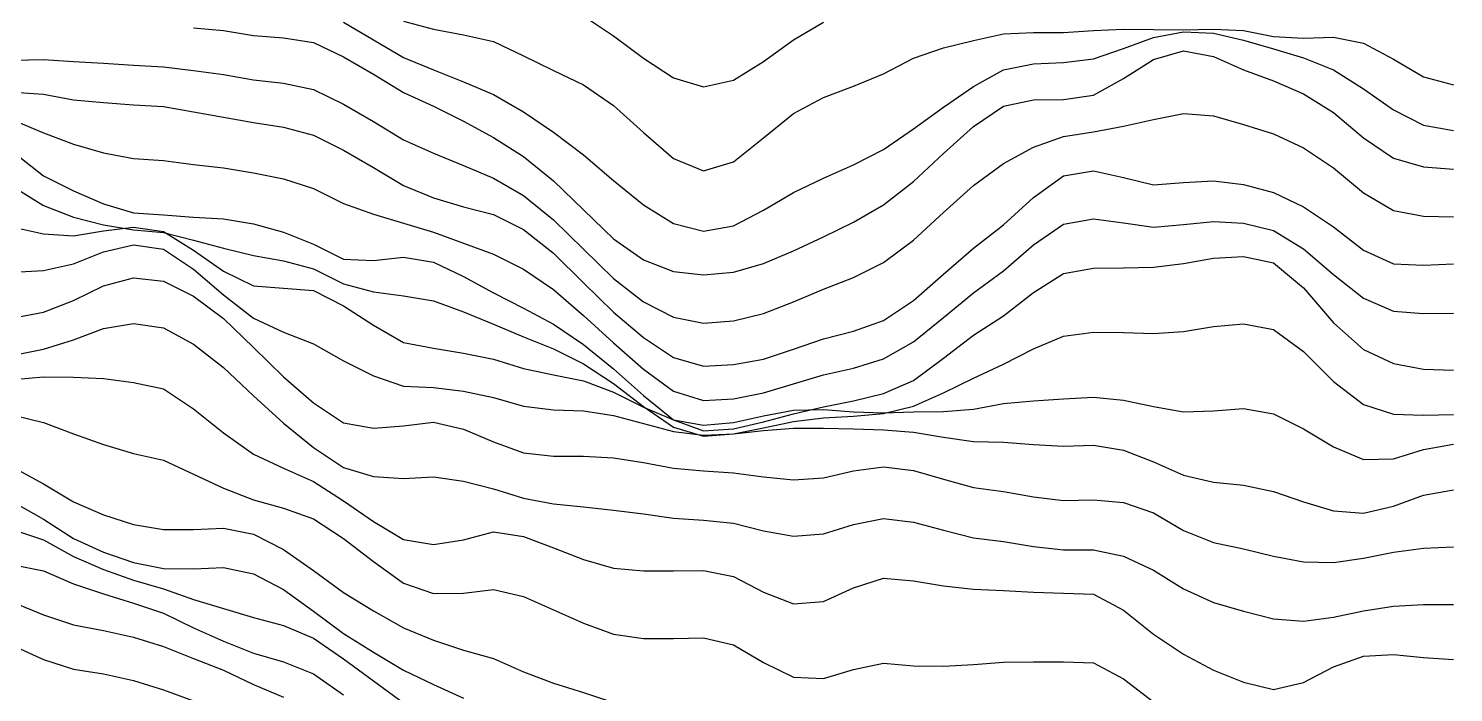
# Model space of a CAD drawing. Header units: metres. Extents: x 0 to 1200, y 54 to 769.
# Drawn here: x 1009.4 to 1200, y 372.1 to 460.8 of the extents above; entities that cross this region are included whole.
import ezdxf

# ---------------------------------------------------------------- set-up
doc = ezdxf.new("R2010")
doc.units = ezdxf.units.M

msp = doc.modelspace()

# ---------------------------------------------------------------- linework, layer by layer
for p, q in [((1051.5034, 461.61255), (1055.5168, 459.2768)), ((1059.5303, 461.7445), (1063.5437, 460.6934)), ((1083.6108, 462.49115), (1087.6243, 459.79315)), ((1111.7048, 459.27777), (1115.7183, 461.64276)), ((1031.4363, 460.876), (1035.4497, 460.52936)), ((1035.4497, 460.52936), (1039.4631, 459.8291)), ((1039.4631, 459.8291), (1043.4766, 459.55322)), ((1043.4766, 459.55322), (1047.49, 458.89606)), ((1063.5437, 460.6934), (1067.5571, 459.9338)), ((1067.5571, 459.9338), (1071.5706, 459.02368)), ((1087.6243, 459.79315), (1091.6377, 456.81085)), ((1135.7854, 459.1714), (1139.7988, 460.08887)), ((1139.7988, 460.08887), (1143.8123, 460.26343)), ((1143.8123, 460.26343), (1147.8257, 460.2387)), ((1147.8257, 460.2387), (1151.8391, 460.50467)), ((1151.8391, 460.50467), (1155.8525, 460.67523)), ((1155.8525, 460.67523), (1159.866, 460.6564)), ((1155.8525, 458.09018), (1159.866, 459.58554)), ((1159.866, 460.6564), (1163.8794, 460.5942)), ((1159.866, 459.58554), (1163.8794, 460.34637)), ((1163.8794, 460.5942), (1167.8928, 460.67844)), ((1163.8794, 460.34637), (1167.8928, 460.14297)), ((1167.8928, 460.67844), (1171.9062, 460.51828)), ((1167.8928, 460.14297), (1171.9062, 459.2119)), ((1171.9062, 460.51828), (1175.9197, 459.7086)), ((1175.9197, 459.7086), (1179.9331, 459.47375)), ((1179.9331, 459.47375), (1183.9465, 459.61774)), ((1183.9465, 459.61774), (1187.96, 458.8093)), ((1047.49, 458.89606), (1051.5034, 457.003)), ((1055.5168, 459.2768), (1059.5303, 456.88715)), ((1071.5706, 459.02368), (1075.584, 457.1185)), ((1107.6914, 456.38278), (1111.7048, 459.27777)), ((1127.7585, 456.82062), (1131.772, 458.1844)), ((1131.772, 458.1844), (1135.7854, 459.1714)), ((1151.8391, 456.72968), (1155.8525, 458.09018)), ((1159.866, 456.63), (1163.8794, 457.79178)), ((1163.8794, 457.79178), (1167.8928, 457.04825)), ((1171.9062, 459.2119), (1175.9197, 458.05713)), ((1175.9197, 458.05713), (1179.9331, 456.85934)), ((1187.96, 458.8093), (1191.9734, 456.7049)), ((1007.35596, 456.55487), (1011.3693, 456.62967)), ((1011.3693, 456.62967), (1015.3827, 456.38934)), ((1015.3827, 456.38934), (1019.39606, 456.16895)), ((1019.39606, 456.16895), (1023.4094, 455.87943)), ((1023.4094, 455.87943), (1027.4229, 455.6712)), ((1027.4229, 455.6712), (1031.4363, 455.18057)), ((1051.5034, 457.003), (1055.5168, 454.68088)), ((1059.5303, 456.88715), (1063.5437, 455.26022)), ((1075.584, 457.1185), (1079.5974, 455.17908)), ((1091.6377, 456.81085), (1095.6511, 454.17084)), ((1103.678, 453.86475), (1107.6914, 456.38278)), ((1123.7451, 454.73764), (1127.7585, 456.82062)), ((1139.7988, 455.23676), (1143.8123, 456.04645)), ((1143.8123, 456.04645), (1147.8257, 456.23996)), ((1147.8257, 456.23996), (1151.8391, 456.72968)), ((1155.8525, 454.0928), (1159.866, 456.63)), ((1167.8928, 457.04825), (1171.9062, 455.26767)), ((1179.9331, 456.85934), (1183.9465, 455.277)), ((1191.9734, 456.7049), (1195.9868, 454.31595)), ((1031.4363, 455.18057), (1035.4497, 454.6553)), ((1035.4497, 454.6553), (1039.4631, 453.92285)), ((1039.4631, 453.92285), (1043.4766, 453.47314)), ((1055.5168, 454.68088), (1059.5303, 452.24826)), ((1063.5437, 455.26022), (1067.5571, 453.67096)), ((1079.5974, 455.17908), (1083.6108, 453.25287)), ((1095.6511, 454.17084), (1099.6646, 452.99432)), ((1099.6646, 452.99432), (1103.678, 453.86475)), ((1119.7317, 453.08673), (1123.7451, 454.73764)), ((1135.7854, 453.0115), (1139.7988, 455.23676)), ((1151.8391, 451.87177), (1155.8525, 454.0928)), ((1171.9062, 455.26767), (1175.9197, 453.7972)), ((1175.9197, 453.7972), (1179.9331, 452.05054)), ((1183.9465, 455.277), (1187.96, 452.6972)), ((1195.9868, 454.31595), (1200.0002, 453.2662)), ((1007.35596, 452.2662), (1011.3693, 452.00775)), ((1011.3693, 452.00775), (1015.3827, 451.2612)), ((1043.4766, 453.47314), (1047.49, 452.61414)), ((1047.49, 452.61414), (1051.5034, 450.66812)), ((1059.5303, 452.24826), (1063.5437, 450.41644)), ((1067.5571, 453.67096), (1071.5706, 451.95056)), ((1071.5706, 451.95056), (1075.584, 449.6252)), ((1083.6108, 453.25287), (1087.6243, 450.4875)), ((1115.7183, 451.5487), (1119.7317, 453.08673)), ((1131.772, 450.28058), (1135.7854, 453.0115)), ((1147.8257, 451.28864), (1151.8391, 451.87177)), ((1179.9331, 452.05054), (1183.9465, 449.5355)), ((1187.96, 452.6972), (1191.9734, 449.9027)), ((1015.3827, 451.2612), (1019.39606, 450.87253)), ((1019.39606, 450.87253), (1023.4094, 450.59366)), ((1023.4094, 450.59366), (1027.4229, 450.34244)), ((1027.4229, 450.34244), (1031.4363, 449.64294)), ((1051.5034, 450.66812), (1055.5168, 448.33795)), ((1063.5437, 450.41644), (1067.5571, 448.3976)), ((1087.6243, 450.4875), (1091.6377, 446.87814)), ((1111.7048, 449.44067), (1115.7183, 451.5487)), ((1127.7585, 447.38666), (1131.772, 450.28058)), ((1135.7854, 447.69678), (1139.7988, 450.41394)), ((1139.7988, 450.41394), (1143.8123, 451.24127)), ((1143.8123, 451.24127), (1147.8257, 451.28864)), ((1007.35596, 448.52634), (1011.3693, 446.83066)), ((1031.4363, 449.64294), (1035.4497, 448.94965)), ((1035.4497, 448.94965), (1039.4631, 448.21667)), ((1039.4631, 448.21667), (1043.4766, 447.6011)), ((1055.5168, 448.33795), (1059.5303, 445.91028)), ((1067.5571, 448.3976), (1071.5706, 446.21103)), ((1075.584, 449.6252), (1079.5974, 446.9313)), ((1107.6914, 446.1756), (1111.7048, 449.44067)), ((1155.8525, 447.7297), (1159.866, 448.62216)), ((1159.866, 448.62216), (1163.8794, 449.40607)), ((1163.8794, 449.40607), (1167.8928, 449.12872)), ((1167.8928, 449.12872), (1171.9062, 447.96155)), ((1183.9465, 449.5355), (1187.96, 446.15005)), ((1191.9734, 449.9027), (1195.9868, 447.87543)), ((1011.3693, 446.83066), (1015.3827, 445.3192)), ((1043.4766, 447.6011), (1047.49, 446.5272)), ((1047.49, 446.5272), (1051.5034, 444.51324)), ((1071.5706, 446.21103), (1075.584, 443.6688)), ((1079.5974, 446.9313), (1083.6108, 443.89172)), ((1091.6377, 446.87814), (1095.6511, 443.39456)), ((1103.678, 442.94852), (1107.6914, 446.1756)), ((1123.7451, 444.60263), (1127.7585, 447.38666)), ((1131.772, 444.0688), (1135.7854, 447.69678)), ((1143.8123, 444.932), (1147.8257, 446.33292)), ((1147.8257, 446.33292), (1151.8391, 446.9646)), ((1151.8391, 446.9646), (1155.8525, 447.7297)), ((1171.9062, 447.96155), (1175.9197, 446.6857)), ((1175.9197, 446.6857), (1179.9331, 444.8275)), ((1187.96, 446.15005), (1191.9734, 443.4715)), ((1195.9868, 447.87543), (1200.0002, 447.1363)), ((1007.35596, 444.26624), (1011.3693, 441.08807)), ((1015.3827, 445.3192), (1019.39606, 444.1641)), ((1051.5034, 444.51324), (1055.5168, 442.18518)), ((1059.5303, 445.91028), (1063.5437, 444.12878)), ((1119.7317, 442.54083), (1123.7451, 444.60263)), ((1139.7988, 442.7538), (1143.8123, 444.932)), ((1179.9331, 444.8275), (1183.9465, 442.17642)), ((1019.39606, 444.1641), (1023.4094, 443.39862)), ((1023.4094, 443.39862), (1027.4229, 443.1319)), ((1027.4229, 443.1319), (1031.4363, 442.62488)), ((1031.4363, 442.62488), (1035.4497, 442.14478)), ((1063.5437, 444.12878), (1067.5571, 442.46725)), ((1067.5571, 442.46725), (1071.5706, 440.7761)), ((1075.584, 443.6688), (1079.5974, 440.43674)), ((1083.6108, 443.89172), (1087.6243, 440.45825)), ((1095.6511, 443.39456), (1099.6646, 441.7779)), ((1099.6646, 441.7779), (1103.678, 442.94852)), ((1115.7183, 440.78162), (1119.7317, 442.54083)), ((1127.7585, 440.33197), (1131.772, 444.0688)), ((1135.7854, 439.80292), (1139.7988, 442.7538)), ((1191.9734, 443.4715), (1195.9868, 442.2802)), ((1195.9868, 442.2802), (1200.0002, 442.00162)), ((1011.3693, 441.08807), (1015.3827, 439.08643)), ((1035.4497, 442.14478), (1039.4631, 441.4715)), ((1039.4631, 441.4715), (1043.4766, 440.6951)), ((1043.4766, 440.6951), (1047.49, 439.40878)), ((1055.5168, 442.18518), (1059.5303, 439.80154)), ((1071.5706, 440.7761), (1075.584, 438.45288)), ((1079.5974, 440.43674), (1083.6108, 436.55484)), ((1087.6243, 440.45825), (1091.6377, 437.20917)), ((1111.7048, 438.85544), (1115.7183, 440.78162)), ((1143.8123, 438.20892), (1147.8257, 441.1064)), ((1147.8257, 441.1064), (1151.8391, 441.7814)), ((1151.8391, 441.7814), (1155.8525, 440.88678)), ((1155.8525, 440.88678), (1159.866, 439.8942)), ((1163.8794, 440.21063), (1167.8928, 440.4182)), ((1167.8928, 440.4182), (1171.9062, 439.91803)), ((1183.9465, 442.17642), (1187.96, 438.83054)), ((1007.35596, 439.6427), (1011.3693, 437.11145)), ((1015.3827, 439.08643), (1019.39606, 437.33173)), ((1047.49, 439.40878), (1051.5034, 437.40192)), ((1059.5303, 439.80154), (1063.5437, 438.13995)), ((1107.6914, 436.49847), (1111.7048, 438.85544)), ((1123.7451, 437.22003), (1127.7585, 440.33197)), ((1131.772, 436.1965), (1135.7854, 439.80292)), ((1159.866, 439.8942), (1163.8794, 440.21063)), ((1171.9062, 439.91803), (1175.9197, 438.86298)), ((1175.9197, 438.86298), (1179.9331, 436.94873)), ((1187.96, 438.83054), (1191.9734, 436.46906)), ((1011.3693, 437.11145), (1015.3827, 435.57123)), ((1019.39606, 437.33173), (1023.4094, 436.13495)), ((1051.5034, 437.40192), (1055.5168, 435.974)), ((1063.5437, 438.13995), (1067.5571, 436.95966)), ((1067.5571, 436.95966), (1071.5706, 435.91653)), ((1075.584, 438.45288), (1079.5974, 435.21426)), ((1091.6377, 437.20917), (1095.6511, 434.72144)), ((1119.7317, 434.91193), (1123.7451, 437.22003)), ((1139.7988, 434.557), (1143.8123, 438.20892)), ((1179.9331, 436.94873), (1183.9465, 434.27985)), ((1015.3827, 435.57123), (1019.39606, 434.54758)), ((1023.4094, 436.13495), (1027.4229, 435.85995)), ((1027.4229, 435.85995), (1031.4363, 435.5806)), ((1031.4363, 435.5806), (1035.4497, 435.32922)), ((1035.4497, 435.32922), (1039.4631, 434.65662)), ((1039.4631, 434.65662), (1043.4766, 433.58215)), ((1055.5168, 435.974), (1059.5303, 434.77313)), ((1059.5303, 434.77313), (1063.5437, 433.56055)), ((1071.5706, 435.91653), (1075.584, 433.9338)), ((1079.5974, 435.21426), (1083.6108, 431.27008)), ((1083.6108, 436.55484), (1087.6243, 432.6725)), ((1095.6511, 434.72144), (1099.6646, 433.69366)), ((1103.678, 434.42017), (1107.6914, 436.49847)), ((1115.7183, 432.94772), (1119.7317, 434.91193)), ((1127.7585, 432.50574), (1131.772, 436.1965)), ((1147.8257, 434.63434), (1151.8391, 435.32413)), ((1151.8391, 435.32413), (1155.8525, 434.80438)), ((1155.8525, 434.80438), (1159.866, 434.2152)), ((1163.8794, 434.5814), (1167.8928, 434.97192)), ((1167.8928, 434.97192), (1171.9062, 434.75867)), ((1171.9062, 434.75867), (1175.9197, 433.7887)), ((1191.9734, 436.46906), (1195.9868, 435.6997)), ((1195.9868, 435.6997), (1200.0002, 435.61462)), ((1007.35596, 434.2268), (1011.3693, 433.3249)), ((1011.3693, 433.3249), (1015.3827, 433.07886)), ((1015.3827, 433.07886), (1019.39606, 433.7495)), ((1019.39606, 434.54758), (1023.4094, 433.8772)), ((1019.39606, 433.7495), (1023.4094, 434.2355)), ((1023.4094, 434.2355), (1027.4229, 433.66547)), ((1023.4094, 433.8772), (1027.4229, 433.49774)), ((1027.4229, 433.66547), (1031.4363, 431.16318)), ((1027.4229, 433.49774), (1031.4363, 432.48953)), ((1043.4766, 433.58215), (1047.49, 431.95444)), ((1063.5437, 433.56055), (1067.5571, 432.10132)), ((1075.584, 433.9338), (1079.5974, 430.765)), ((1099.6646, 433.69366), (1103.678, 434.42017)), ((1111.7048, 431.0789), (1115.7183, 432.94772)), ((1135.7854, 431.4136), (1139.7988, 434.557)), ((1143.8123, 431.86923), (1147.8257, 434.63434)), ((1159.866, 434.2152), (1163.8794, 434.5814)), ((1175.9197, 433.7887), (1179.9331, 431.3243)), ((1183.9465, 434.27985), (1187.96, 431.15155)), ((1015.3827, 429.3382), (1019.39606, 430.93173)), ((1019.39606, 430.93173), (1023.4094, 431.87857)), ((1023.4094, 431.87857), (1027.4229, 431.3039)), ((1027.4229, 431.3039), (1031.4363, 428.61157)), ((1031.4363, 432.48953), (1035.4497, 431.43225)), ((1031.4363, 431.16318), (1035.4497, 428.33353)), ((1035.4497, 431.43225), (1039.4631, 430.43518)), ((1047.49, 431.95444), (1051.5034, 429.94824)), ((1067.5571, 432.10132), (1071.5706, 430.6054)), ((1083.6108, 431.27008), (1087.6243, 427.3539)), ((1087.6243, 432.6725), (1091.6377, 429.85565)), ((1107.6914, 429.38705), (1111.7048, 431.0789)), ((1123.7451, 429.51157), (1127.7585, 432.50574)), ((1131.772, 427.93762), (1135.7854, 431.4136)), ((1139.7988, 428.4131), (1143.8123, 431.86923)), ((1179.9331, 431.3243), (1183.9465, 427.91647)), ((1187.96, 431.15155), (1191.9734, 429.31296)), ((1011.3693, 428.42386), (1015.3827, 429.3382)), ((1039.4631, 430.43518), (1043.4766, 429.7527)), ((1043.4766, 429.7527), (1047.49, 428.66507)), ((1051.5034, 429.94824), (1055.5168, 429.7713)), ((1055.5168, 429.7713), (1059.5303, 430.20105)), ((1059.5303, 430.20105), (1063.5437, 429.5702)), ((1063.5437, 429.5702), (1067.5571, 427.6549)), ((1071.5706, 430.6054), (1075.584, 428.6131)), ((1079.5974, 430.765), (1083.6108, 426.7965)), ((1091.6377, 429.85565), (1095.6511, 428.32156)), ((1103.678, 428.21268), (1107.6914, 429.38705)), ((1119.7317, 427.52747), (1123.7451, 429.51157)), ((1159.866, 428.87335), (1163.8794, 429.3905)), ((1163.8794, 429.3905), (1167.8928, 430.10352)), ((1167.8928, 430.10352), (1171.9062, 430.33102)), ((1171.9062, 430.33102), (1175.9197, 429.48035)), ((1175.9197, 429.48035), (1179.9331, 426.12592)), ((1191.9734, 429.31296), (1195.9868, 429.13718)), ((1195.9868, 429.13718), (1200.0002, 429.31287)), ((1007.35596, 428.22318), (1011.3693, 428.42386)), ((1019.39606, 426.40744), (1023.4094, 427.47464)), ((1023.4094, 427.47464), (1027.4229, 427.0289)), ((1027.4229, 427.0289), (1031.4363, 425.02893)), ((1031.4363, 428.61157), (1035.4497, 425.18967)), ((1035.4497, 428.33353), (1039.4631, 426.3753)), ((1047.49, 428.66507), (1051.5034, 426.6541)), ((1067.5571, 427.6549), (1071.5706, 425.45355)), ((1075.584, 428.6131), (1079.5974, 425.88214)), ((1087.6243, 427.3539), (1091.6377, 424.26102)), ((1095.6511, 428.32156), (1099.6646, 427.84177)), ((1099.6646, 427.84177), (1103.678, 428.21268)), ((1115.7183, 425.94424), (1119.7317, 427.52747)), ((1127.7585, 424.4473), (1131.772, 427.93762)), ((1135.7854, 425.47623), (1139.7988, 428.4131)), ((1143.8123, 425.51367), (1147.8257, 428.03998)), ((1147.8257, 428.03998), (1151.8391, 428.74835)), ((1151.8391, 428.74835), (1155.8525, 428.80978)), ((1155.8525, 428.80978), (1159.866, 428.87335)), ((1183.9465, 427.91647), (1187.96, 424.7297)), ((1015.3827, 424.43585), (1019.39606, 426.40744)), ((1035.4497, 425.18967), (1039.4631, 422.0669)), ((1039.4631, 426.3753), (1043.4766, 426.05936)), ((1043.4766, 426.05936), (1047.49, 425.75046)), ((1047.49, 425.75046), (1051.5034, 423.72995)), ((1051.5034, 426.6541), (1055.5168, 425.60773)), ((1055.5168, 425.60773), (1059.5303, 425.05942)), ((1071.5706, 425.45355), (1075.584, 423.38702)), ((1079.5974, 425.88214), (1083.6108, 422.434)), ((1083.6108, 426.7965), (1087.6243, 422.8654)), ((1111.7048, 424.23923), (1115.7183, 425.94424)), ((1131.772, 422.1531), (1135.7854, 425.47623)), ((1139.7988, 422.40424), (1143.8123, 425.51367)), ((1179.9331, 426.12592), (1183.9465, 421.44345)), ((1011.3693, 422.88577), (1015.3827, 424.43585)), ((1031.4363, 425.02893), (1035.4497, 422.01352)), ((1051.5034, 423.72995), (1055.5168, 421.14236)), ((1059.5303, 425.05942), (1063.5437, 424.37415)), ((1063.5437, 424.37415), (1067.5571, 422.9263)), ((1075.584, 423.38702), (1079.5974, 421.24893)), ((1091.6377, 424.26102), (1095.6511, 422.18933)), ((1107.6914, 422.6953), (1111.7048, 424.23923)), ((1123.7451, 421.7712), (1127.7585, 424.4473)), ((1187.96, 424.7297), (1191.9734, 423.00293)), ((1007.35596, 422.0947), (1011.3693, 422.88577)), ((1019.39606, 420.67792), (1023.4094, 421.36615)), ((1023.4094, 421.36615), (1027.4229, 420.79294)), ((1035.4497, 422.01352), (1039.4631, 418.1345)), ((1039.4631, 422.0669), (1043.4766, 420.1826)), ((1067.5571, 422.9263), (1071.5706, 421.26962)), ((1083.6108, 422.434), (1087.6243, 418.7694)), ((1087.6243, 422.8654), (1091.6377, 419.46936)), ((1095.6511, 422.18933), (1099.6646, 421.40704)), ((1099.6646, 421.40704), (1103.678, 421.70416)), ((1103.678, 421.70416), (1107.6914, 422.6953)), ((1119.7317, 420.32178), (1123.7451, 421.7712)), ((1127.7585, 418.88617), (1131.772, 422.1531)), ((1135.7854, 419.81573), (1139.7988, 422.40424)), ((1167.8928, 420.9513), (1171.9062, 421.31836)), ((1171.9062, 421.31836), (1175.9197, 420.55203)), ((1183.9465, 421.44345), (1187.96, 417.87018)), ((1191.9734, 423.00293), (1195.9868, 422.68082)), ((1195.9868, 422.68082), (1200.0002, 422.75598)), ((1015.3827, 419.18686), (1019.39606, 420.67792)), ((1027.4229, 420.79294), (1031.4363, 418.59406)), ((1043.4766, 420.1826), (1047.49, 418.63635)), ((1055.5168, 421.14236), (1059.5303, 418.84082)), ((1071.5706, 421.26962), (1075.584, 419.58762)), ((1075.584, 419.58762), (1079.5974, 417.97617)), ((1079.5974, 421.24893), (1083.6108, 418.5562)), ((1091.6377, 419.46936), (1095.6511, 416.7932)), ((1115.7183, 419.3148), (1119.7317, 420.32178)), ((1131.772, 416.73282), (1135.7854, 419.81573)), ((1143.8123, 417.97818), (1147.8257, 419.6532)), ((1147.8257, 419.6532), (1151.8391, 420.18848)), ((1151.8391, 420.18848), (1155.8525, 420.16098)), ((1155.8525, 420.16098), (1159.866, 420.03793)), ((1159.866, 420.03793), (1163.8794, 420.27725)), ((1163.8794, 420.27725), (1167.8928, 420.9513)), ((1175.9197, 420.55203), (1179.9331, 417.61407)), ((1007.35596, 417.13705), (1011.3693, 417.92993)), ((1011.3693, 417.92993), (1015.3827, 419.18686)), ((1031.4363, 418.59406), (1035.4497, 415.45715)), ((1039.4631, 418.1345), (1043.4766, 414.2136)), ((1047.49, 418.63635), (1051.5034, 416.34964)), ((1059.5303, 418.84082), (1063.5437, 418.0418)), ((1063.5437, 418.0418), (1067.5571, 417.3862)), ((1079.5974, 417.97617), (1083.6108, 415.98196)), ((1083.6108, 418.5562), (1087.6243, 415.31903)), ((1087.6243, 418.7694), (1091.6377, 415.27203)), ((1107.6914, 416.61093), (1111.7048, 417.90857)), ((1111.7048, 417.90857), (1115.7183, 419.3148)), ((1123.7451, 416.6242), (1127.7585, 418.88617)), ((1139.7988, 415.90277), (1143.8123, 417.97818)), ((1179.9331, 417.61407), (1183.9465, 413.60767)), ((1187.96, 417.87018), (1191.9734, 416.0031)), ((1051.5034, 416.34964), (1055.5168, 414.35577)), ((1067.5571, 417.3862), (1071.5706, 416.58682)), ((1071.5706, 416.58682), (1075.584, 415.36432)), ((1083.6108, 415.98196), (1087.6243, 413.32812)), ((1095.6511, 416.7932), (1099.6646, 415.67026)), ((1099.6646, 415.67026), (1103.678, 415.87143)), ((1103.678, 415.87143), (1107.6914, 416.61093)), ((1119.7317, 415.4016), (1123.7451, 416.6242)), ((1127.7585, 413.75317), (1131.772, 416.73282)), ((1135.7854, 414.06213), (1139.7988, 415.90277)), ((1191.9734, 416.0031), (1195.9868, 415.25793)), ((1007.35596, 413.8891), (1011.3693, 414.24152)), ((1011.3693, 414.24152), (1015.3827, 414.19632)), ((1015.3827, 414.19632), (1019.39606, 413.98853)), ((1019.39606, 413.98853), (1023.4094, 413.48447)), ((1035.4497, 415.45715), (1039.4631, 411.67523)), ((1043.4766, 414.2136), (1047.49, 410.7506)), ((1055.5168, 414.35577), (1059.5303, 412.96625)), ((1075.584, 415.36432), (1079.5974, 414.5003)), ((1079.5974, 414.5003), (1083.6108, 413.70493)), ((1083.6108, 413.70493), (1087.6243, 412.16653)), ((1087.6243, 415.31903), (1091.6377, 411.74292)), ((1091.6377, 415.27203), (1095.6511, 412.3271)), ((1111.7048, 413.3087), (1115.7183, 414.50336)), ((1115.7183, 414.50336), (1119.7317, 415.4016)), ((1123.7451, 411.98804), (1127.7585, 413.75317)), ((1131.772, 412.09644), (1135.7854, 414.06213)), ((1195.9868, 415.25793), (1200.0002, 415.11218)), ((1023.4094, 413.48447), (1027.4229, 412.6061)), ((1027.4229, 412.6061), (1031.4363, 409.9327)), ((1059.5303, 412.96625), (1063.5437, 412.79517)), ((1063.5437, 412.79517), (1067.5571, 412.3159)), ((1067.5571, 412.3159), (1071.5706, 411.48)), ((1087.6243, 413.32812), (1091.6377, 410.27618)), ((1087.6243, 412.16653), (1091.6377, 410.19235)), ((1095.6511, 412.3271), (1099.6646, 411.0478)), ((1103.678, 411.2916), (1107.6914, 412.1006)), ((1107.6914, 412.1006), (1111.7048, 413.3087)), ((1119.7317, 411.00842), (1123.7451, 411.98804)), ((1127.7585, 410.32718), (1131.772, 412.09644)), ((1183.9465, 413.60767), (1187.96, 410.55136)), ((1031.4363, 409.9327), (1035.4497, 406.74152)), ((1039.4631, 411.67523), (1043.4766, 408.03488)), ((1047.49, 410.7506), (1051.5034, 408.10416)), ((1071.5706, 411.48), (1075.584, 410.32385)), ((1075.584, 410.32385), (1079.5974, 409.82376)), ((1091.6377, 411.74292), (1095.6511, 408.4741)), ((1091.6377, 410.27618), (1095.6511, 407.52356)), ((1091.6377, 410.19235), (1095.6511, 408.49234)), ((1099.6646, 411.0478), (1103.678, 411.2916)), ((1111.7048, 409.29565), (1115.7183, 410.21387)), ((1115.7183, 410.21387), (1119.7317, 411.00842)), ((1123.7451, 409.33456), (1127.7585, 410.32718)), ((1131.772, 409.6139), (1135.7854, 409.91388)), ((1135.7854, 409.91388), (1139.7988, 410.64594)), ((1139.7988, 410.64594), (1143.8123, 411.03363)), ((1143.8123, 411.03363), (1147.8257, 411.2826)), ((1147.8257, 411.2826), (1151.8391, 411.5132)), ((1151.8391, 411.5132), (1155.8525, 411.10464)), ((1155.8525, 411.10464), (1159.866, 410.2453)), ((1159.866, 410.2453), (1163.8794, 409.53687)), ((1167.8928, 409.69983), (1171.9062, 410.00046)), ((1171.9062, 410.00046), (1175.9197, 409.2942)), ((1187.96, 410.55136), (1191.9734, 409.23022)), ((1007.35596, 409.10513), (1011.3693, 408.11746)), ((1011.3693, 408.11746), (1015.3827, 406.6004)), ((1043.4766, 408.03488), (1047.49, 404.80136)), ((1051.5034, 408.10416), (1055.5168, 407.38895)), ((1059.5303, 407.6985), (1063.5437, 408.18015)), ((1063.5437, 408.18015), (1067.5571, 407.21738)), ((1079.5974, 409.82376), (1083.6108, 409.68295)), ((1083.6108, 409.68295), (1087.6243, 409.04654)), ((1087.6243, 409.04654), (1091.6377, 407.97858)), ((1091.6377, 407.97858), (1095.6511, 406.92868)), ((1095.6511, 408.49234), (1099.6646, 407.75467)), ((1095.6511, 408.4741), (1099.6646, 406.99817)), ((1099.6646, 407.75467), (1103.678, 408.10965)), ((1103.678, 408.10965), (1107.6914, 409.03134)), ((1103.678, 407.30164), (1107.6914, 408.20825)), ((1107.6914, 409.03134), (1111.7048, 409.77524)), ((1107.6914, 408.20825), (1111.7048, 409.29565)), ((1107.6914, 407.43573), (1111.7048, 408.2795)), ((1111.7048, 409.77524), (1115.7183, 409.87064)), ((1111.7048, 408.2795), (1115.7183, 408.74185)), ((1115.7183, 409.87064), (1119.7317, 409.57117)), ((1115.7183, 408.74185), (1119.7317, 408.96017)), ((1119.7317, 409.57117), (1123.7451, 409.39795)), ((1119.7317, 408.96017), (1123.7451, 409.33456)), ((1123.7451, 409.39795), (1127.7585, 409.5586)), ((1127.7585, 409.5586), (1131.772, 409.6139)), ((1163.8794, 409.53687), (1167.8928, 409.69983)), ((1175.9197, 409.2942), (1179.9331, 407.28024)), ((1191.9734, 409.23022), (1195.9868, 409.0864)), ((1195.9868, 409.0864), (1200.0002, 409.20227)), ((1015.3827, 406.6004), (1019.39606, 405.18063)), ((1035.4497, 406.74152), (1039.4631, 403.90082)), ((1055.5168, 407.38895), (1059.5303, 407.6985)), ((1067.5571, 407.21738), (1071.5706, 405.53973)), ((1095.6511, 407.52356), (1099.6646, 406.29208)), ((1095.6511, 406.92868), (1099.6646, 406.45078)), ((1099.6646, 406.99817), (1103.678, 407.30164)), ((1099.6646, 406.45078), (1103.678, 406.61536)), ((1099.6646, 406.29208), (1103.678, 406.5939)), ((1103.678, 406.5939), (1107.6914, 407.43573)), ((1103.678, 406.61536), (1107.6914, 407.03906)), ((1107.6914, 407.03906), (1111.7048, 407.35593)), ((1111.7048, 407.35593), (1115.7183, 407.37872)), ((1115.7183, 407.37872), (1119.7317, 407.28552)), ((1119.7317, 407.28552), (1123.7451, 407.14572)), ((1123.7451, 407.14572), (1127.7585, 406.85583)), ((1127.7585, 406.85583), (1131.772, 406.15402)), ((1131.772, 406.15402), (1135.7854, 405.58798)), ((1179.9331, 407.28024), (1183.9465, 404.8624)), ((1019.39606, 405.18063), (1023.4094, 403.9699)), ((1047.49, 404.80136), (1051.5034, 402.09814)), ((1071.5706, 405.53973), (1075.584, 404.08765)), ((1135.7854, 405.58798), (1139.7988, 405.51422)), ((1139.7988, 405.51422), (1143.8123, 405.19666)), ((1143.8123, 405.19666), (1147.8257, 404.98685)), ((1147.8257, 404.98685), (1151.8391, 405.09302)), ((1151.8391, 405.09302), (1155.8525, 404.41074)), ((1155.8525, 404.41074), (1159.866, 402.8839)), ((1183.9465, 404.8624), (1187.96, 403.18658)), ((1191.9734, 403.27786), (1195.9868, 404.534)), ((1195.9868, 404.534), (1200.0002, 405.23785)), ((1023.4094, 403.9699), (1027.4229, 403.07333)), ((1027.4229, 403.07333), (1031.4363, 401.24127)), ((1039.4631, 403.90082), (1043.4766, 402.02286)), ((1075.584, 404.08765), (1079.5974, 403.6299)), ((1079.5974, 403.6299), (1083.6108, 403.62686)), ((1083.6108, 403.62686), (1087.6243, 403.39752)), ((1087.6243, 403.39752), (1091.6377, 402.80264)), ((1091.6377, 402.80264), (1095.6511, 402.03552)), ((1159.866, 402.8839), (1163.8794, 401.07678)), ((1187.96, 403.18658), (1191.9734, 403.27786)), ((1007.35596, 402.13348), (1011.3693, 399.93604)), ((1031.4363, 401.24127), (1035.4497, 399.36697)), ((1043.4766, 402.02286), (1047.49, 400.2633)), ((1051.5034, 402.09814), (1055.5168, 400.91306)), ((1055.5168, 400.91306), (1059.5303, 400.63162)), ((1059.5303, 400.63162), (1063.5437, 400.8598)), ((1063.5437, 400.8598), (1067.5571, 400.2886)), ((1095.6511, 402.03552), (1099.6646, 401.6559)), ((1099.6646, 401.6559), (1103.678, 401.4228)), ((1103.678, 401.4228), (1107.6914, 400.8574)), ((1107.6914, 400.8574), (1111.7048, 400.4767)), ((1111.7048, 400.4767), (1115.7183, 400.74524)), ((1115.7183, 400.74524), (1119.7317, 401.65625)), ((1119.7317, 401.65625), (1123.7451, 402.20914)), ((1123.7451, 402.20914), (1127.7585, 401.71902)), ((1127.7585, 401.71902), (1131.772, 400.5538)), ((1131.772, 400.5538), (1135.7854, 399.45926)), ((1163.8794, 401.07678), (1167.8928, 400.16013)), ((1011.3693, 399.93604), (1015.3827, 397.51483)), ((1035.4497, 399.36697), (1039.4631, 397.77216)), ((1047.49, 400.2633), (1051.5034, 397.66907)), ((1067.5571, 400.2886), (1071.5706, 399.2603)), ((1071.5706, 399.2603), (1075.584, 397.99493)), ((1135.7854, 399.45926), (1139.7988, 398.91443)), ((1139.7988, 398.91443), (1143.8123, 398.1901)), ((1167.8928, 400.16013), (1171.9062, 399.7648)), ((1171.9062, 399.7648), (1175.9197, 398.90497)), ((1175.9197, 398.90497), (1179.9331, 397.53314)), ((1195.9868, 398.42154), (1200.0002, 399.13593)), ((1007.35596, 397.48297), (1011.3693, 395.21805)), ((1015.3827, 397.51483), (1019.39606, 395.76828)), ((1039.4631, 397.77216), (1043.4766, 396.69003)), ((1043.4766, 396.69003), (1047.49, 395.24207)), ((1051.5034, 397.66907), (1055.5168, 394.88287)), ((1075.584, 397.99493), (1079.5974, 397.25577)), ((1079.5974, 397.25577), (1083.6108, 396.84784)), ((1083.6108, 396.84784), (1087.6243, 396.40936)), ((1143.8123, 398.1901), (1147.8257, 397.70978)), ((1147.8257, 397.70978), (1151.8391, 397.79227)), ((1151.8391, 397.79227), (1155.8525, 397.42487)), ((1155.8525, 397.42487), (1159.866, 396.03818)), ((1179.9331, 397.53314), (1183.9465, 396.33743)), ((1187.96, 395.99872), (1191.9734, 396.92676)), ((1191.9734, 396.92676), (1195.9868, 398.42154)), ((1011.3693, 395.21805), (1015.3827, 392.6446)), ((1019.39606, 395.76828), (1023.4094, 394.48035)), ((1047.49, 395.24207), (1051.5034, 392.61688)), ((1055.5168, 394.88287), (1059.5303, 392.49466)), ((1087.6243, 396.40936), (1091.6377, 395.90268)), ((1091.6377, 395.90268), (1095.6511, 395.34842)), ((1095.6511, 395.34842), (1099.6646, 395.09296)), ((1099.6646, 395.09296), (1103.678, 394.68265)), ((1103.678, 394.68265), (1107.6914, 393.66998)), ((1119.7317, 394.504), (1123.7451, 395.29803)), ((1123.7451, 395.29803), (1127.7585, 394.81317)), ((1127.7585, 394.81317), (1131.772, 393.72855)), ((1159.866, 396.03818), (1163.8794, 393.68427)), ((1183.9465, 396.33743), (1187.96, 395.99872)), ((1007.35596, 393.78024), (1011.3693, 392.4687)), ((1023.4094, 394.48035), (1027.4229, 393.82297)), ((1027.4229, 393.82297), (1031.4363, 393.80762)), ((1031.4363, 393.80762), (1035.4497, 394.00775)), ((1035.4497, 394.00775), (1039.4631, 393.19867)), ((1039.4631, 393.19867), (1043.4766, 391.17648)), ((1067.5571, 392.4664), (1071.5706, 393.5045)), ((1071.5706, 393.5045), (1075.584, 392.8887)), ((1075.584, 392.8887), (1079.5974, 391.3754)), ((1107.6914, 393.66998), (1111.7048, 392.95627)), ((1111.7048, 392.95627), (1115.7183, 393.26874)), ((1115.7183, 393.26874), (1119.7317, 394.504)), ((1131.772, 393.72855), (1135.7854, 392.72263)), ((1135.7854, 392.72263), (1139.7988, 392.20648)), ((1163.8794, 393.68427), (1167.8928, 392.0799)), ((1011.3693, 392.4687), (1015.3827, 390.2102)), ((1015.3827, 392.6446), (1019.39606, 390.80005)), ((1043.4766, 391.17648), (1047.49, 388.36584)), ((1051.5034, 392.61688), (1055.5168, 389.54745)), ((1059.5303, 392.49466), (1063.5437, 391.80948)), ((1063.5437, 391.80948), (1067.5571, 392.4664)), ((1079.5974, 391.3754), (1083.6108, 389.80386)), ((1139.7988, 392.20648), (1143.8123, 391.5393)), ((1143.8123, 391.5393), (1147.8257, 391.0953)), ((1147.8257, 391.0953), (1151.8391, 391.09726)), ((1151.8391, 391.09726), (1155.8525, 390.27466)), ((1167.8928, 392.0799), (1171.9062, 391.2238)), ((1171.9062, 391.2238), (1175.9197, 390.25778)), ((1191.9734, 390.79337), (1195.9868, 391.31342)), ((1195.9868, 391.31342), (1200.0002, 391.4918)), ((1007.35596, 389.12207), (1011.3693, 388.29376)), ((1015.3827, 390.2102), (1019.39606, 388.4802)), ((1019.39606, 390.80005), (1023.4094, 389.4087)), ((1023.4094, 389.4087), (1027.4229, 388.62277)), ((1055.5168, 389.54745), (1059.5303, 386.64633)), ((1083.6108, 389.80386), (1087.6243, 388.67923)), ((1155.8525, 390.27466), (1159.866, 388.39)), ((1175.9197, 390.25778), (1179.9331, 389.51266)), ((1179.9331, 389.51266), (1183.9465, 389.41086)), ((1183.9465, 389.41086), (1187.96, 390.00766)), ((1187.96, 390.00766), (1191.9734, 390.79337)), ((1011.3693, 388.29376), (1015.3827, 386.55225)), ((1019.39606, 388.4802), (1023.4094, 387.04767)), ((1023.4094, 387.04767), (1027.4229, 385.88263)), ((1027.4229, 388.62277), (1031.4363, 388.56833)), ((1031.4363, 388.56833), (1035.4497, 388.7697)), ((1035.4497, 388.7697), (1039.4631, 387.92163)), ((1039.4631, 387.92163), (1043.4766, 385.8168)), ((1047.49, 388.36584), (1051.5034, 385.42972)), ((1087.6243, 388.67923), (1091.6377, 388.30414)), ((1091.6377, 388.30414), (1095.6511, 388.28503)), ((1095.6511, 388.28503), (1099.6646, 388.3577)), ((1099.6646, 388.3577), (1103.678, 387.53253)), ((1103.678, 387.53253), (1107.6914, 385.45718)), ((1119.7317, 386.0497), (1123.7451, 387.33212)), ((1123.7451, 387.33212), (1127.7585, 386.94907)), ((1159.866, 388.39), (1163.8794, 385.8838)), ((1015.3827, 386.55225), (1019.39606, 385.22955)), ((1019.39606, 385.22955), (1023.4094, 383.9631)), ((1027.4229, 385.88263), (1031.4363, 384.45255)), ((1043.4766, 385.8168), (1047.49, 382.91293)), ((1051.5034, 385.42972), (1055.5168, 382.9637)), ((1059.5303, 386.64633), (1063.5437, 385.29132)), ((1063.5437, 385.29132), (1067.5571, 385.30188)), ((1067.5571, 385.30188), (1071.5706, 385.82556)), ((1071.5706, 385.82556), (1075.584, 384.86105)), ((1107.6914, 385.45718), (1111.7048, 383.90903)), ((1115.7183, 384.20804), (1119.7317, 386.0497)), ((1127.7585, 386.94907), (1131.772, 386.315)), ((1131.772, 386.315), (1135.7854, 385.84174)), ((1135.7854, 385.84174), (1139.7988, 385.69757)), ((1139.7988, 385.69757), (1143.8123, 385.45224)), ((1143.8123, 385.45224), (1147.8257, 385.3083)), ((1147.8257, 385.3083), (1151.8391, 385.16696)), ((1151.8391, 385.16696), (1155.8525, 383.063)), ((1163.8794, 385.8838), (1167.8928, 384.05127)), ((1007.35596, 384.07126), (1011.3693, 382.40778)), ((1023.4094, 383.9631), (1027.4229, 382.64023)), ((1031.4363, 384.45255), (1035.4497, 383.262)), ((1035.4497, 383.262), (1039.4631, 382.0715)), ((1075.584, 384.86105), (1079.5974, 383.10007)), ((1111.7048, 383.90903), (1115.7183, 384.20804)), ((1167.8928, 384.05127), (1171.9062, 382.92682)), ((1187.96, 382.9765), (1191.9734, 383.58954)), ((1191.9734, 383.58954), (1195.9868, 383.7912)), ((1195.9868, 383.7912), (1200.0002, 383.8132)), ((1011.3693, 382.40778), (1015.3827, 381.07297)), ((1027.4229, 382.64023), (1031.4363, 380.7063)), ((1039.4631, 382.0715), (1043.4766, 380.9946)), ((1047.49, 382.91293), (1051.5034, 379.9126)), ((1055.5168, 382.9637), (1059.5303, 380.68655)), ((1079.5974, 383.10007), (1083.6108, 381.29233)), ((1083.6108, 381.29233), (1087.6243, 379.8549)), ((1155.8525, 383.063), (1159.866, 379.8404)), ((1171.9062, 382.92682), (1175.9197, 381.90808)), ((1175.9197, 381.90808), (1179.9331, 381.59912)), ((1179.9331, 381.59912), (1183.9465, 382.12097)), ((1183.9465, 382.12097), (1187.96, 382.9765)), ((1015.3827, 381.07297), (1019.39606, 380.33344)), ((1019.39606, 380.33344), (1023.4094, 379.42996)), ((1023.4094, 379.42996), (1027.4229, 378.1767)), ((1031.4363, 380.7063), (1035.4497, 378.90738)), ((1043.4766, 380.9946), (1047.49, 379.32697)), ((1051.5034, 379.9126), (1055.5168, 377.41547)), ((1059.5303, 380.68655), (1063.5437, 379.04236)), ((1087.6243, 379.8549), (1091.6377, 379.27612)), ((1159.866, 379.8404), (1163.8794, 377.18008)), ((1007.35596, 378.3017), (1011.3693, 376.43893)), ((1027.4229, 378.1767), (1031.4363, 376.59686)), ((1035.4497, 378.90738), (1039.4631, 377.28076)), ((1047.49, 379.32697), (1051.5034, 376.53577)), ((1063.5437, 379.04236), (1067.5571, 377.68887)), ((1067.5571, 377.68887), (1071.5706, 376.57993)), ((1091.6377, 379.27612), (1095.6511, 379.25806)), ((1095.6511, 379.25806), (1099.6646, 379.36862)), ((1099.6646, 379.36862), (1103.678, 378.4366)), ((1103.678, 378.4366), (1107.6914, 376.04532)), ((1011.3693, 376.43893), (1015.3827, 375.1849)), ((1031.4363, 376.59686), (1035.4497, 375.03378)), ((1039.4631, 377.28076), (1043.4766, 376.12466)), ((1043.4766, 376.12466), (1047.49, 374.54385)), ((1051.5034, 376.53577), (1055.5168, 373.61093)), ((1055.5168, 377.41547), (1059.5303, 375.04108)), ((1071.5706, 376.57993), (1075.584, 374.82358)), ((1107.6914, 376.04532), (1111.7048, 374.109)), ((1119.7317, 375.12302), (1123.7451, 375.9502)), ((1123.7451, 375.9502), (1127.7585, 375.61578)), ((1127.7585, 375.61578), (1131.772, 375.56747)), ((1131.772, 375.56747), (1135.7854, 375.789)), ((1135.7854, 375.789), (1139.7988, 376.08575)), ((1139.7988, 376.08575), (1143.8123, 376.1439)), ((1143.8123, 376.1439), (1147.8257, 376.14954)), ((1147.8257, 376.14954), (1151.8391, 375.9992)), ((1151.8391, 375.9992), (1155.8525, 373.8889)), ((1163.8794, 377.18008), (1167.8928, 375.0369)), ((1183.9465, 375.49323), (1187.96, 376.9202)), ((1187.96, 376.9202), (1191.9734, 377.13535)), ((1191.9734, 377.13535), (1195.9868, 376.71918)), ((1195.9868, 376.71918), (1200.0002, 376.44815)), ((1015.3827, 375.1849), (1019.39606, 374.52216)), ((1019.39606, 374.52216), (1023.4094, 373.6554)), ((1023.4094, 373.6554), (1027.4229, 372.41708)), ((1035.4497, 375.03378), (1039.4631, 373.1312)), ((1047.49, 374.54385), (1051.5034, 371.7333)), ((1059.5303, 375.04108), (1063.5437, 373.1323)), ((1075.584, 374.82358), (1079.5974, 373.28302)), ((1111.7048, 374.109), (1115.7183, 373.93723)), ((1115.7183, 373.93723), (1119.7317, 375.12302)), ((1155.8525, 373.8889), (1159.866, 370.8139)), ((1167.8928, 375.0369), (1171.9062, 373.43213)), ((1179.9331, 373.36874), (1183.9465, 375.49323)), ((1027.4229, 372.41708), (1031.4363, 370.9109)), ((1039.4631, 373.1312), (1043.4766, 371.4115)), ((1055.5168, 373.61093), (1059.5303, 370.6521)), ((1063.5437, 373.1323), (1067.5571, 371.30475)), ((1079.5974, 373.28302), (1083.6108, 372.0553)), ((1083.6108, 372.0553), (1087.6243, 370.70056)), ((1171.9062, 373.43213), (1175.9197, 372.458)), ((1175.9197, 372.458), (1179.9331, 373.36874))]:
    msp.add_line(p, q)

doc.saveas('drawing.dxf')
